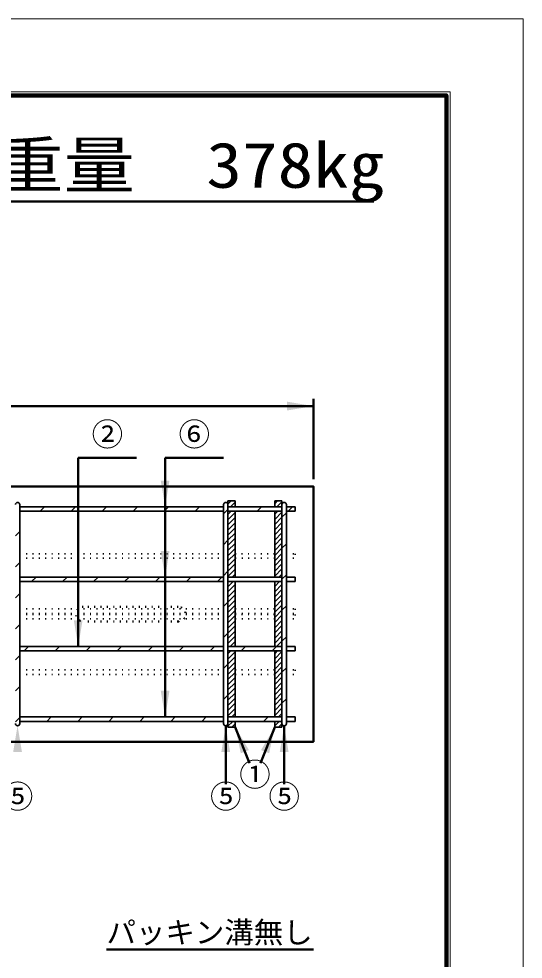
# Model space of a CAD drawing. Units: millimetres, scale not verified. Extents: x -2102 to 2102, y -1485 to 1485.
# Drawn here: x 1412 to 2102, y 196 to 1485 of the extents above; entities that cross this region are included whole.
import ezdxf
from ezdxf.enums import TextEntityAlignment as Align

# ---------------------------------------------------------------- set-up
doc = ezdxf.new("R2010")
doc.units = ezdxf.units.MM
doc.header["$LTSCALE"] = 5
doc.linetypes.add('DOTTED', pattern=[1.75, 0.25, -1.5])
doc.layers.add('0-0_V-nasSTD', color=7, linetype='Continuous', lineweight=35)
doc.layers.add('0-1_0', color=7, linetype='Continuous', lineweight=50)
doc.styles.add('ＭＳ ゴシック', font='')
doc.styles.get('ＭＳ ゴシック').set_extended_font_data('MS Gothic')

msp = doc.modelspace()

# ---------------------------------------------------------------- linework, layer by layer
at = {"layer": '0-0_V-nasSTD', "lineweight": 50}
for p, q in [((1493.314, 883.351), (1493.314, 624.851)), ((1612.314, 883.351), (1612.314, 528.351)), ((1695.314, 436.351), (1695.314, 516.351)), ((1775.314, 436.351), (1775.314, 516.351)), ((1727.719, 464.988), (1708.314, 514.351)), ((1742.954, 465.105), (1762.314, 514.351))]:
    msp.add_line(p, q, dxfattribs=at)
at = {"layer": '0-0_V-nasSTD'}
for p, q in [((1413.314, 819.351), (1413.314, 519.351)), ((1413.314, 816.351), (1692.314, 816.351)), ((1441.257, 810.351), (1447.257, 816.351)), ((1483.684, 810.351), (1489.684, 816.351)), ((1526.11, 810.351), (1532.11, 816.351)), ((1568.536, 810.351), (1574.536, 816.351)), ((1610.963, 810.351), (1616.963, 816.351)), ((1653.389, 810.351), (1659.389, 816.351)), ((1692.314, 819.351), (1692.314, 519.351)), ((1698.314, 812.849), (1692.314, 806.849)), ((1702.745, 824.351), (1698.314, 819.92)), ((1698.314, 824.351), (1708.314, 824.351)), ((1698.314, 824.351), (1698.314, 819.645)), ((1698.314, 819.351), (1698.314, 519.351)), ((1698.314, 816.351), (1772.314, 816.351)), ((1701.816, 816.351), (1708.314, 822.849)), ((1708.314, 824.351), (1708.314, 816.351)), ((1738.242, 810.351), (1744.242, 816.351)), ((1766.384, 824.351), (1762.314, 820.28)), ((1762.314, 824.351), (1762.314, 816.351)), ((1762.314, 824.351), (1772.314, 824.351)), ((1765.455, 816.351), (1772.314, 823.209)), ((1772.314, 824.351), (1772.315, 819.429)), ((1772.314, 819.351), (1772.314, 519.351)), ((1778.314, 819.351), (1778.314, 519.351)), ((1778.314, 816.351), (1790.314, 816.351)), ((1786.668, 816.351), (1780.668, 810.351)), ((1790.314, 816.351), (1790.314, 810.351)), ((1413.314, 810.351), (1692.314, 810.351)), ((1702.887, 810.351), (1698.314, 805.778)), ((1772.314, 810.351), (1698.314, 810.351)), ((1708.314, 808.707), (1698.314, 798.707)), ((1708.314, 801.636), (1698.314, 791.636)), ((1708.314, 810.351), (1708.314, 719.851)), ((1766.526, 810.351), (1762.314, 806.138)), ((1762.314, 810.351), (1762.314, 719.851)), ((1772.314, 809.067), (1762.314, 799.067)), ((1772.314, 801.996), (1762.314, 791.996)), ((1778.314, 807.996), (1772.314, 801.996)), ((1778.314, 810.351), (1790.314, 810.351)), ((1708.314, 794.565), (1698.314, 784.565)), ((1708.314, 787.493), (1698.314, 777.493)), ((1772.314, 794.925), (1762.314, 784.925)), ((1772.314, 787.854), (1762.314, 777.854)), ((1413.314, 782.407), (1407.314, 776.407)), ((1708.314, 780.422), (1698.314, 770.422)), ((1708.314, 773.351), (1698.314, 763.351)), ((1772.314, 780.783), (1762.314, 770.783)), ((1772.314, 773.712), (1762.314, 763.712)), ((1698.314, 770.422), (1692.314, 764.422)), ((1708.314, 766.28), (1698.314, 756.28)), ((1772.314, 766.641), (1762.314, 756.641)), ((1778.314, 765.57), (1772.314, 759.57)), ((1708.314, 759.209), (1698.314, 749.209)), ((1708.314, 752.138), (1698.314, 742.138)), ((1772.314, 759.57), (1762.314, 749.57)), ((1772.314, 752.498), (1762.314, 742.498)), ((1413.314, 739.981), (1407.314, 733.981)), ((1708.314, 745.067), (1698.314, 735.067)), ((1708.314, 737.996), (1698.314, 727.996)), ((1772.314, 745.427), (1762.314, 735.427)), ((1772.314, 738.356), (1762.314, 728.356)), ((1698.314, 727.996), (1692.314, 721.996)), ((1708.314, 730.925), (1698.314, 720.925)), ((1704.311, 719.851), (1708.314, 723.854)), ((1772.314, 731.285), (1762.314, 721.285)), ((1767.95, 719.851), (1772.314, 724.214)), ((1778.314, 723.143), (1772.314, 717.143)), ((1413.314, 719.851), (1692.314, 719.851)), ((1413.314, 713.851), (1692.314, 713.851)), ((1435.61, 719.851), (1429.61, 713.851)), ((1472.036, 713.851), (1478.036, 719.851)), ((1514.463, 713.851), (1520.463, 719.851)), ((1556.889, 713.851), (1562.889, 719.851)), ((1599.316, 713.851), (1605.316, 719.851)), ((1641.742, 713.851), (1647.742, 719.851)), ((1684.168, 713.851), (1690.168, 719.851)), ((1698.314, 719.851), (1772.314, 719.851)), ((1705.382, 713.851), (1698.314, 706.783)), ((1772.314, 713.851), (1698.314, 713.851)), ((1708.314, 709.712), (1698.314, 699.712)), ((1708.314, 713.851), (1708.314, 624.851)), ((1769.021, 713.851), (1762.314, 707.143)), ((1762.314, 713.851), (1762.314, 624.851)), ((1772.314, 710.072), (1762.314, 700.072)), ((1778.314, 713.851), (1790.314, 713.851)), ((1413.314, 697.554), (1407.314, 691.554)), ((1708.314, 702.641), (1698.314, 692.641)), ((1772.314, 703.001), (1762.314, 693.001)), ((1772.314, 695.93), (1762.314, 685.93)), ((1698.314, 685.57), (1692.314, 679.57)), ((1708.314, 695.57), (1698.314, 685.57)), ((1708.314, 688.498), (1698.314, 678.498)), ((1772.314, 688.859), (1762.314, 678.859)), ((1708.314, 681.427), (1698.314, 671.427)), ((1708.314, 674.356), (1698.314, 664.356)), ((1772.314, 681.788), (1762.314, 671.788)), ((1772.314, 674.717), (1762.314, 664.717)), ((1778.314, 680.717), (1772.314, 674.717)), ((1708.314, 667.285), (1698.314, 657.285)), ((1708.314, 660.214), (1698.314, 650.214)), ((1772.314, 667.646), (1762.314, 657.646)), ((1772.314, 660.575), (1762.314, 650.575)), ((1413.314, 655.128), (1407.314, 649.128)), ((1708.314, 653.143), (1698.314, 643.143)), ((1708.314, 646.072), (1698.314, 636.072)), ((1772.314, 653.504), (1762.314, 643.504)), ((1772.314, 646.432), (1762.314, 636.432)), ((1698.314, 643.143), (1692.314, 637.143)), ((1708.314, 639.001), (1698.314, 629.001)), ((1708.314, 631.93), (1701.234, 624.851)), ((1772.314, 639.361), (1762.314, 629.361)), ((1772.314, 632.29), (1764.874, 624.851)), ((1778.314, 638.29), (1772.314, 632.29)), ((1413.314, 624.851), (1692.314, 624.851)), ((1413.314, 618.851), (1692.314, 618.851)), ((1425.463, 624.851), (1419.463, 618.851)), ((1461.889, 618.851), (1467.889, 624.851)), ((1504.316, 618.851), (1510.316, 624.851)), ((1546.742, 618.851), (1552.742, 624.851)), ((1589.168, 618.851), (1595.168, 624.851)), ((1631.595, 618.851), (1637.595, 624.851)), ((1674.021, 618.851), (1680.021, 624.851)), ((1698.314, 624.851), (1772.314, 624.851)), ((1702.306, 618.851), (1698.314, 614.859)), ((1772.314, 618.851), (1698.314, 618.851)), ((1708.306, 624.851), (1708.314, 624.859)), ((1708.314, 618.851), (1708.314, 528.351)), ((1716.448, 618.851), (1722.448, 624.851)), ((1758.874, 618.851), (1764.874, 624.851)), ((1765.945, 618.851), (1762.314, 615.219)), ((1762.314, 618.851), (1762.314, 528.351)), ((1771.945, 624.851), (1772.314, 625.219)), ((1778.314, 618.851), (1790.314, 618.851)), ((1413.314, 612.702), (1407.314, 606.702)), ((1708.314, 617.788), (1698.314, 607.788)), ((1708.314, 610.717), (1698.314, 600.717)), ((1772.314, 618.148), (1762.314, 608.148)), ((1772.314, 611.077), (1762.314, 601.077)), ((1698.314, 600.717), (1692.314, 594.717)), ((1708.314, 603.646), (1698.314, 593.646)), ((1708.314, 596.575), (1698.314, 586.575)), ((1772.314, 604.006), (1762.314, 594.006)), ((1772.314, 596.935), (1762.314, 586.935)), ((1778.314, 595.864), (1772.314, 589.864)), ((1708.314, 589.504), (1698.314, 579.504)), ((1708.314, 582.432), (1698.314, 572.432)), ((1772.314, 589.864), (1762.314, 579.864)), ((1772.314, 582.793), (1762.314, 572.793)), ((1413.314, 570.275), (1407.314, 564.275)), ((1708.314, 575.361), (1698.314, 565.361)), ((1708.314, 568.29), (1698.314, 558.29)), ((1772.314, 575.722), (1762.314, 565.722)), ((1772.314, 568.651), (1762.314, 558.651)), ((1698.314, 558.29), (1692.314, 552.29)), ((1708.314, 561.219), (1698.314, 551.219)), ((1708.314, 554.148), (1698.314, 544.148)), ((1772.314, 561.58), (1762.314, 551.58)), ((1772.314, 554.509), (1762.314, 544.509)), ((1708.314, 547.077), (1698.314, 537.077)), ((1772.314, 547.438), (1762.314, 537.438)), ((1778.314, 553.438), (1772.314, 547.438)), ((1413.816, 528.351), (1413.314, 527.849)), ((1413.314, 528.351), (1692.314, 528.351)), ((1450.242, 522.351), (1456.242, 528.351)), ((1492.668, 522.351), (1498.668, 528.351)), ((1535.095, 522.351), (1541.095, 528.351)), ((1577.521, 522.351), (1583.521, 528.351)), ((1619.948, 522.351), (1625.948, 528.351)), ((1662.374, 522.351), (1668.374, 528.351)), ((1708.314, 540.006), (1698.314, 530.006)), ((1698.314, 528.351), (1772.314, 528.351)), ((1703.729, 528.351), (1708.314, 532.935)), ((1747.227, 522.351), (1753.227, 528.351)), ((1772.314, 540.366), (1762.314, 530.366)), ((1767.369, 528.351), (1772.314, 533.295)), ((1413.314, 527.849), (1407.314, 521.849)), ((1413.314, 522.351), (1692.314, 522.351)), ((1704.8, 522.351), (1698.314, 515.864)), ((1772.314, 522.351), (1698.314, 522.351)), ((1698.314, 514.351), (1698.314, 519.351)), ((1703.872, 514.351), (1708.314, 518.793)), ((1708.314, 522.351), (1708.314, 514.351)), ((1768.44, 522.351), (1762.314, 516.224)), ((1762.314, 514.351), (1762.314, 522.351)), ((1767.511, 514.351), (1772.314, 519.153)), ((1772.314, 519.351), (1772.314, 514.351)), ((1778.314, 522.351), (1790.314, 522.351)), ((1790.314, 523.011), (1789.653, 522.351)), ((1698.314, 514.351), (1708.314, 514.351)), ((1762.314, 514.351), (1772.314, 514.351))]:
    msp.add_line(p, q, dxfattribs=at)
at = {"layer": '0-0_V-nasSTD', "linetype": 'DOTTED'}
for p, q in [((1413.314, 751.924), (1692.314, 751.924)), ((1708.314, 751.924), (1762.314, 751.924)), ((1413.314, 745.924), (1692.314, 745.924)), ((1762.314, 745.924), (1708.314, 745.924)), ((1778.314, 745.924), (1790.314, 745.924)), ((1413.314, 676.351), (1692.314, 676.351)), ((1413.314, 670.351), (1692.314, 670.351)), ((1708.314, 676.351), (1762.314, 676.351)), ((1762.314, 670.351), (1708.314, 670.351)), ((1778.314, 670.351), (1790.314, 670.351)), ((1413.314, 668.851), (1692.314, 668.851)), ((1413.314, 662.851), (1692.314, 662.851)), ((1708.314, 668.851), (1762.314, 668.851)), ((1762.314, 662.851), (1708.314, 662.851)), ((1778.314, 662.851), (1790.314, 662.851)), ((1413.314, 592.778), (1692.314, 592.778)), ((1708.314, 592.778), (1762.314, 592.778)), ((1413.314, 586.778), (1692.314, 586.778)), ((1762.314, 586.778), (1708.314, 586.778)), ((1778.314, 586.778), (1790.314, 586.778))]:
    msp.add_line(p, q, dxfattribs=at)
at = {"layer": '0-0_V-nasSTD', "lineweight": 18}
for points in [[(-2102.5, -1485), (-2102.5, 1485), (2102.5, 1485), (2102.5, -1485)], [(-2002.5, -1385), (-2002.5, 1385), (2002.5, 1385), (2002.5, -1385)]]:
    msp.add_lwpolyline(points, close=True, dxfattribs=at)
at = {"layer": '0-0_V-nasSTD', "lineweight": 100}
msp.add_lwpolyline([(-1997.5, 1380), (-1997.5, -1380), (1997.5, -1380), (1997.5, 1380)], close=True, dxfattribs=at)
at = {"layer": '0-0_V-nasSTD', "lineweight": 50}
msp.add_lwpolyline([(-184.686, 844.351), (-184.686, 494.351), (1815.314, 494.351), (1815.314, 844.351)], close=True, dxfattribs=at)
at = {"layer": '0-0_V-nasSTD', "linetype": 'DOTTED'}
for points in [[(1778.314, 751.924), (1790.314, 751.924), (1790.314, 745.924)], [(1778.314, 676.351), (1790.314, 676.351), (1790.314, 670.351)], [(1778.314, 668.851), (1790.314, 668.851), (1790.314, 662.851)], [(1778.314, 592.778), (1790.314, 592.778), (1790.314, 586.778)]]:
    msp.add_lwpolyline(points, dxfattribs=at)
at = {"layer": '0-0_V-nasSTD'}
for points in [[(1778.314, 719.851), (1790.314, 719.851), (1790.314, 713.851)], [(1778.314, 624.851), (1790.314, 624.851), (1790.314, 618.851)], [(1778.314, 528.351), (1790.314, 528.351), (1790.314, 522.351)]]:
    msp.add_lwpolyline(points, dxfattribs=at)
for centre, start, end in [((1410.314, 819.351), 0, 180), ((1695.314, 819.351), 0, 180), ((1775.314, 819.351), 0, 180), ((1410.314, 519.351), 180, 0), ((1695.314, 519.351), 180, 0), ((1775.314, 519.351), 180, 0)]:
    msp.add_arc(centre, 3, start, end, dxfattribs=at)
for points in [[(1779.314, 948.351), (1779.314, 960.351), (1815.314, 954.351)], [(1606.314, 852.351), (1612.314, 816.351), (1618.314, 852.351)], [(1606.314, 755.851), (1612.314, 719.851), (1618.314, 755.851)], [(1487.314, 660.851), (1493.314, 624.851), (1499.314, 660.851)], [(1606.314, 564.351), (1612.314, 528.351), (1618.314, 564.351)], [(1404.314, 480.351), (1410.314, 516.351), (1416.314, 480.351)], [(1689.314, 480.351), (1695.314, 516.351), (1701.314, 480.351)], [(1769.314, 480.351), (1775.314, 516.351), (1781.314, 480.351)], [(1708.314, 514.351), (1715.901, 478.652), (1721.485, 480.847)], [(1708.314, 514.351), (1721.485, 480.847), (1727.069, 483.042)], [(1743.558, 483.042), (1749.142, 480.847), (1762.314, 514.351)], [(1749.142, 480.847), (1754.726, 478.652), (1762.314, 514.351)]]:
    msp.add_solid(points, dxfattribs=at)
at = {"layer": '0-1_0'}
for p, q in [((1176.036, 1234.753), (1898.036, 1234.753)), ((-184.686, 954.351), (1815.314, 954.351)), ((1815.314, 854.351), (1815.314, 964.351)), ((1493.314, 883.351), (1573.314, 883.351)), ((1612.314, 883.351), (1692.314, 883.351)), ((1532.106, 209.563), (1815.314, 209.563))]:
    msp.add_line(p, q, dxfattribs=at)
at = {"layer": '0-1_0', "linetype": 'DOTTED'}
for p, q in [((1630.236, 679.351), (1500.236, 679.351)), ((1630.236, 659.351), (1500.236, 659.351))]:
    msp.add_line(p, q, dxfattribs=at)
for centre, start, end in [((1500.236, 669.351), 90, 270), ((1630.236, 669.351), 270, 90)]:
    msp.add_arc(centre, 10, start, end, dxfattribs=at)

# ---------------------------------------------------------------- texts
at = {"layer": '0-0_V-nasSTD', "style": 'ＭＳ ゴシック', "width": 1.15}
msp.add_text('参考重量\u3000378kg', height=62.32, dxfattribs=at).set_placement((1180.036, 1234.753), align=Align.BOTTOM_LEFT)
at = {"layer": '0-0_V-nasSTD', "style": 'ＭＳ ゴシック'}
for s, height, p in [('②', 31.67, (1511.714, 890.351)), ('⑥', 31.67, (1630.714, 890.351)), ('①', 31.67, (1713.714, 424.07)), ('⑤', 31.67, (1388.75, 394.051)), ('⑤', 31.67, (1673.75, 394.051)), ('⑤', 31.67, (1753.75, 394.051)), ('パッキン溝無し', 29.56, (1532.106, 209.563))]:
    msp.add_text(s, height=height, dxfattribs=at).set_placement(p, align=Align.BOTTOM_LEFT)

doc.saveas('drawing.dxf')
